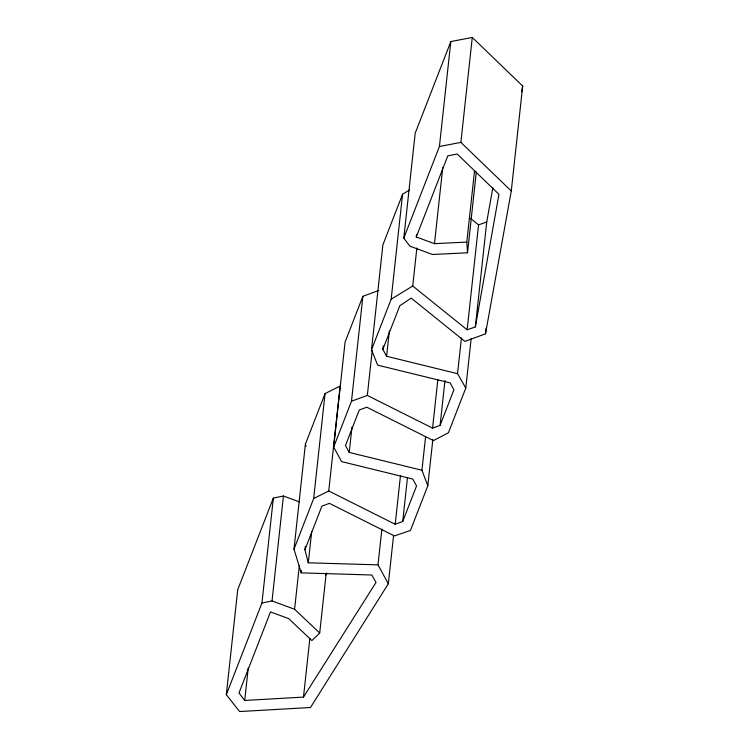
<?xml version="1.0" encoding="UTF-8"?>
<svg xmlns="http://www.w3.org/2000/svg" width="749" height="749" viewBox="0 0 749 749"><rect width="100%" height="100%" fill="white"/><g stroke="black" fill="none" stroke-linecap="round" stroke-linejoin="round"><path stroke-width="1.12" d="M393.59 535.348L388.328 583.78L310.479 707.505L239.614 711.55L226.32 694.669L237.714 589.735L273.348 498.066L283.431 496.016L299.553 501.933M293.992 549.148L313.672 498.516L328.736 490.969L340.14 386.035L325.066 393.581L305.386 444.204L293.992 549.148L301.22 572.863L371.813 575.007L376.007 582.441L303.485 697.094L244.717 700.455L248.219 668.164M226.32 694.669L261.953 603.011L273.348 498.066M261.953 603.011L272.027 600.951L283.431 496.016M244.717 700.455L238.987 693.003L270.501 611.924L288.702 618.618L311.884 640.573L319.701 633.027L294.6 609.246L299.366 565.42M301.22 572.863L301.473 570.56M388.328 583.78L377.992 564.858L308.288 562.808L304.946 549.757L305.32 546.293M313.672 498.516L325.066 393.581M308.288 562.808L311.668 531.668M303.485 697.094L309.88 638.288M328.736 490.969L395.2 524.263L402.719 521.51L416.547 485.942L412.774 479.051L341.6 461.609L333.67 447.078L345.064 342.143L362.891 296.286L378.732 290.49M319.701 633.027L326.208 573.06M333.67 447.078L351.496 401.221L362.891 296.286M304.946 549.757L321.911 506.118L329.429 503.365L394.47 535.947L410.443 530.442L427.819 485.745L421.949 470.25L349.231 452.433L351.983 427.061M351.496 401.221L367.328 395.435L432.576 428.11L440.094 425.366L453.922 389.798L450.158 382.898L377.655 365.137L371.495 349.783L382.889 244.848L402.569 194.225L409.431 190.04M367.328 395.435L372.216 350.457M349.231 452.433L345.458 445.533L359.286 409.965L366.813 407.213L433.474 440.609L448.417 432.763L465.794 388.057L457.555 373.667L386.606 356.281L382.842 349.38L383.216 345.926M371.495 349.783L391.175 299.16L402.569 194.225M386.606 356.281L389.368 330.918M476.289 172.055L467.526 252.778L432.519 254.482L409.946 246.187L403.786 238.163L415.189 133.228L450.823 41.56L472.282 37.45L522.68 86.051L511.286 190.986L485.492 333.839L464.867 341.385L411.192 298.111L399.807 305.751L382.842 349.38M377.992 564.858L381.878 529.112M474.566 170.594L466.796 242.086L434.476 243.659L416.266 236.974L416.519 234.662M391.175 299.16L412.736 286.024L416.865 247.966M395.2 524.263L400.462 475.83M403.786 238.163L439.42 146.504L450.823 41.56M402.719 521.51L407.475 477.693M434.476 243.659L442.743 167.551M421.949 470.25L425.582 436.807M511.286 190.986L460.878 142.385L472.282 37.45M432.576 428.11L437.837 379.677M427.819 485.745L432.828 439.616M440.094 425.366L444.981 380.389M457.555 373.667L461.44 337.921M416.266 236.974L447.79 155.895L457.152 153.994L498.956 194.3L475.343 326.92L467.142 329.803L478.545 224.869L470.381 218.296M465.794 388.057L471.177 338.473M475.343 326.92L486.738 221.985L492.851 187.681M485.492 333.839L486.12 328.071M521.65 91.771L522.68 86.051M325.515 575.363L326.77 573.378M478.545 224.869L486.738 221.985M439.42 146.504L460.878 142.385M272.027 600.951L294.6 609.246M412.736 286.024L467.142 329.803M305.386 444.204L306.041 446.367M466.796 242.086L467.526 252.778"/></g></svg>
